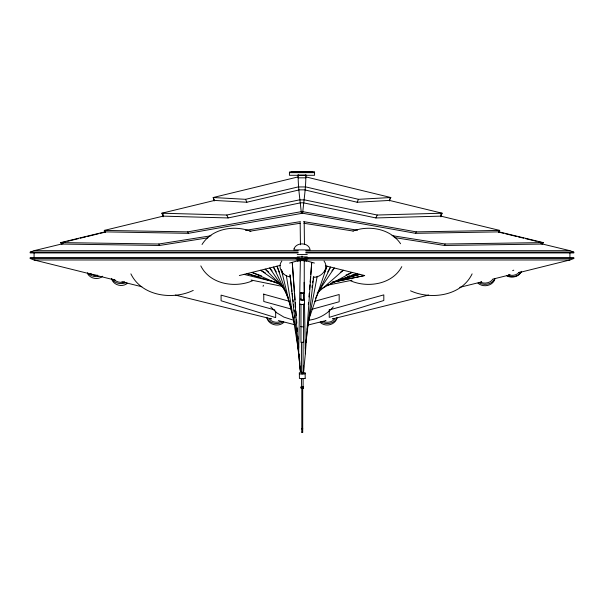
<?xml version="1.0" encoding="UTF-8"?>
<svg xmlns="http://www.w3.org/2000/svg" width="604" height="604" viewBox="0 0 604 604"><rect width="100%" height="100%" fill="white"/><g stroke="black" fill="none" stroke-linecap="round" stroke-linejoin="round"><path stroke-width="0.91" d="M301.411 371.43L300.369 371.43L298.648 353.816L300.369 260.807L298.384 260.256M303.11 371.43L303.631 371.43L305.352 353.816L311.739 262.393L310.758 274.541M308.334 304.439L308.485 302.566M308.938 296.964L309.24 293.227M309.542 289.49L309.92 284.816M310.146 282.015L310.607 276.406M305.284 348.349L305.616 345.541M305.941 342.74L313.763 276.36M311.966 287.421L312.223 285.564M312.608 282.778L312.864 280.92M313.121 279.063L313.378 277.206M307.119 329.437L317.221 276.239M263.065 286.341L263.419 285.254M308.485 320.475L326.99 266.175L324.514 272.23M207.942 237.817L159.516 245.473L61.389 244.054L60.747 242.597L104.937 231.868L188.395 233.325L302.642 213.227C303.842 200.4 305.956 187.738 305.866 174.639M357.145 202.242L358.436 199.32L390.803 197.516L389.52 200.437L357.145 202.242L304.575 189.852L299.425 189.852L246.855 202.242L214.48 200.437L161.849 213.212L163.133 216.134L228.078 217.946L300.709 202.801L303.291 202.801L375.922 217.946L440.867 216.134L499.704 230.411L499.063 231.868L498.413 232.057L503.827 233.371M375.922 217.946L377.206 215.024L442.151 213.212L440.867 216.134M302.642 213.227L415.605 233.325L416.254 231.868L499.704 230.411M444.484 245.473L445.125 244.008L543.253 242.597L542.611 244.054L444.484 245.473L394.193 237.523M337.017 318.134C335.009 325.133 325.246 327.262 320.128 322.332M494.857 279.237C492.615 286.017 483.094 287.738 477.968 283.193M521.448 271.324C519.236 276.768 511.981 278.504 506.983 275.975M315.454 298.542L330.547 267.059L327.715 271.928M202.03 244.507C211.808 228.606 234.299 224.718 250.849 231.362M281.834 261.026C277.002 267.21 282.566 275.711 289.52 276.828M337.017 317.742C334.503 323.804 325.949 325.141 320.822 321.69M401.781 266.643C392.389 284.424 367.761 288.251 350.418 280.739M494.857 278.527C492.343 284.59 483.789 285.926 478.662 282.476M521.448 271.468C518.919 276.602 511.89 277.757 506.983 275.62M472.117 273.861C461.562 295.937 431.105 300.18 410.524 290.811M317.923 292.215L334.329 268.002L331.921 270.902M389.95 198.693L390.803 197.516L305.866 176.904M305.179 373.672L305.103 373.763A2.937 0.43 0 0 1 302.257 374.08A2.937 0.43 0 0 1 299.418 373.763L299.335 373.672M303.11 387.436L302.483 387.549M303.54 387.436L301.924 387.617M333.295 306.802C327.187 314.261 318.119 319.176 308.546 320.218M334.616 319.018C331.898 322.393 326.877 323.087 323.019 321.441M519.38 272.102C516.835 275.258 512.169 276.149 508.47 274.752M301.532 293.114L304.257 292.872L304.257 260.233L303.865 260.422M317.1 293.204L343.321 270.237L340.271 272.396M333.242 318.399L332.547 318.942L428.636 295.069M102.703 276.217C98.21 280.158 90.525 278.814 87.512 273.68M127.512 283.185C122.604 287.557 113.726 285.375 111.649 279.078M283.835 322.332C278.716 327.262 268.954 325.133 266.938 318.134M302.71 428.946L301.826 428.953M283.14 321.69C278.006 325.141 269.459 323.804 266.938 317.742M513.77 270.154L512.668 270.652M193.25 290.388C172.646 300.392 141.593 296.164 130.894 273.861M321.69 288.674L352.064 272.412L346.009 275.024M30.2 252.125L298.119 252.125L298.119 252.933L30.2 252.933L30.2 252.125L34.081 250.683L63.194 243.616M115.032 280.082L34.081 259.969L30.2 258.527L30.2 257.546L298.119 257.546L302 258.542L305.881 257.546L573.8 257.546L573.8 258.527L305.881 258.527L289.588 263.057M304.522 259.969L308.402 258.527M518.828 272.661L569.919 259.969L573.8 258.527M330.743 283.321L356.979 273.627L351.649 275.265M124.628 281.713C121.14 283.019 116.723 282.362 114.164 279.531M126.115 282.581C121.2 284.718 114.179 283.57 111.649 278.436M353.03 231.075C369.21 224.869 390.577 228.818 400.58 243.752M252.593 280.739C235.009 288.387 209.875 284.257 200.822 265.888M280.935 321.441C277.085 323.087 272.057 322.393 269.346 319.018M302.71 428.697L301.804 428.697M347.202 276.632L349.867 275.809M300.649 292.668C299.41 293.31 304.741 293.28 303.555 292.676M300.966 292.676L300.573 292.864L301.124 293.023M300.573 304.152L300.18 304.356L301.653 304.559M300.966 304.159L300.573 304.348L301.124 304.514M300.966 326.364C299.727 326.968 304.793 326.968 303.555 326.364M542.611 242.785L543.253 242.597L499.063 231.868L415.605 233.325M300.649 260.573C300.014 260.309 303.495 260.981 304.257 260.233M303.865 260.437L304.454 260.581L303.865 260.581M303.865 260.747L304.454 260.581M332.698 281.932L359.954 274.367L341.781 278.874M314.699 301.26L339.176 294.51L339.176 301.774L311.974 309.278M329.233 309.935L383.812 294.88L383.812 300.505L329.233 317.364L329.233 309.882M239.343 275.537L280.271 265.367M307.33 325.209L325.994 320.573L325.609 320.535M459.735 287.345L481.682 281.894L481.169 281.758M510.101 274.835L492.758 279.139C491.316 282.415 484.763 284.363 480.867 282.227M298.134 176.904L213.197 197.516L214.224 200.958M100.173 233.371L105.587 232.057L104.937 231.868L104.296 230.411L163.133 216.134M62.295 242.566L65.904 241.691M67.708 241.253L78.528 238.625M80.332 238.187L85.745 236.874M87.55 236.436L98.369 233.808M214.48 200.437L213.197 197.516L245.564 199.32L298.134 186.938L305.866 186.938L358.436 199.32M364.657 275.537L332.781 282.219L364.657 275.537L325.36 265.775M161.849 213.212L226.794 215.024L299.425 199.886L304.575 199.886L377.206 215.024M327.368 285.224L352.019 280.226M303.397 299.916L303.94 299.758L303.555 299.569L303.555 292.751M104.296 230.411L187.746 231.868L300.709 211.77L303.291 211.77L416.254 231.868M61.389 242.785L60.747 242.597L158.875 244.008L211.023 235.771M245.481 230.328L300.422 221.645M249.852 231.196L300.135 223.254M297.327 261.132L300.369 260.807M97.72 275.265L94.065 275.19L90.26 273.476M98.875 276.406C94.798 277.183 90.17 276.073 87.512 272.736M313.687 277.289C321.57 277.417 329.558 268.267 324.046 261.026M302.868 304.559L303.94 304.348L303.555 304.159M278.353 320.535L294.888 324.763M300.966 298.784L300.573 299.554C299.425 300.271 305.103 300.218 303.94 299.554L303.555 298.784M302.257 300.037L303.012 300.014M301.924 388.38L303.11 388.198L303.11 378.512M302.257 388.387L303.54 388.206L303.54 386.719L300.981 386.719L300.981 388.206L302.038 388.319M301.532 260.339L300.649 260.43M289.429 172.653L314.571 172.653M298.134 175.168L305.866 175.168M298.134 177.825L305.866 177.825M34.081 250.683L298.225 250.683M305.775 250.683L569.919 250.683L573.8 252.125L573.8 252.933L305.881 252.933L305.881 252.125L573.8 252.125M297.243 254.548L307.27 254.548M297.243 256.874L307.27 256.874M30.2 258.527L298.119 258.527L314.412 263.057M300.113 258.542L303.887 258.542M34.081 259.969L569.919 259.969M301.804 432.222L302.71 432.222M302.257 260.339L303.54 260.354M301.509 304.612L304.341 304.356L303.94 304.152M301.615 387.594L302.038 387.549M301.653 299.962L300.573 299.758L300.966 299.569L300.966 292.751M303.812 260.83L306.673 261.132M301.411 388.198L301.834 388.304L301.834 387.541L300.981 387.436M303.578 221.645L357.591 230.184M392.049 235.628L445.125 244.008M303.865 223.254L353.219 231.053M251.068 280.037L282.106 286.334M389.52 200.437L442.151 213.212M505.631 233.808L516.45 236.436M518.255 236.874L523.668 238.187M525.472 238.625L536.292 241.253M538.096 241.691L541.705 242.566M540.806 243.616L569.919 250.683M244.046 274.367L274.933 282.03M121.91 281.789L141.812 286.734M175.356 295.069L271.4 318.927L270.72 318.399M259.675 277.115L247.021 273.627L278.142 283.178M263.767 294.216L289.55 301.328M291.332 309.082L263.767 301.487L263.767 293.952M274.752 309.928L221.087 295.13L221.087 300.747L275.666 317.613L275.666 311.015M303.865 292.668L304.257 292.872M292.646 319.931L283.933 317.115L276.451 312.638L270.705 306.802M261.623 275.922L251.936 272.412L281.343 285.111M295.598 258.527L299.478 259.969M265.534 273.068L260.679 270.237L278.995 283.208M268.742 272.11L265.141 269.127L283.412 287.731M272.079 270.902L269.671 268.002L286.077 292.215M276.285 271.928L273.453 267.059L288.546 298.542M301.358 213.227C300.158 200.4 298.044 187.738 298.134 174.639M245.564 199.32L246.855 202.242M226.794 215.024L228.078 217.946M187.746 231.868L188.395 233.325M158.875 244.008L159.516 245.473M279.486 272.23L277.01 266.175L291.573 308.901M281.577 269.875L282.883 274.375M281.388 269.95L294.337 323.057M286.311 275.416L298.723 352.2M299.025 354.05L299.32 355.899M290.124 275.432L291.996 291.324M292.223 293.189L292.661 296.934M292.993 299.735L293.212 301.607M293.544 304.408L293.869 307.217M294.201 310.018L294.42 311.891M294.865 315.628L295.084 317.5M289.928 274.51L300.369 369.988L300.082 366.243M294.442 291.392L292.261 262.393L298.648 353.816M294.586 293.265L295.077 299.818M295.288 302.619L295.643 307.3M295.922 311.045L296.277 315.718M296.564 319.463L296.843 323.208M297.198 327.881L297.478 331.626M297.832 336.307L298.044 339.116M298.467 344.725L298.678 347.534M299.169 354.08L299.312 355.952M299.659 360.633L299.871 363.442M304.122 282.317L305.352 353.816M304.182 221.94L304.461 244.076M300.158 222.627L300.437 244.763M569.919 252.691L569.919 257.704M440.867 214.277L440.867 216.821M389.52 199.275L389.52 200.973M305.881 257.546L305.881 258.527M303.631 365.994L303.631 371.43M303.555 304.31L303.555 342.445L300.966 342.445L300.966 304.31M302.71 387.609L302.71 432.313L302.257 432.456L301.804 432.313L301.804 387.609M302 256.036L302 260.754M301.66 388.289L301.411 378.512M300.369 366.605L300.369 371.43M298.119 257.546L298.119 258.527M163.133 214.277L163.133 216.821M34.081 252.691L34.081 257.704M294.14 248.576L293.914 249.905L310.086 249.905C309.044 242.446 296.775 241.849 294.14 248.576M303.11 342.257L301.441 342.287L301.411 373.649L302.038 373.77L303.11 373.649L303.11 342.257M305.179 378.263L305.103 378.353A2.937 0.43 0 0 1 302.257 378.67A2.937 0.43 0 0 1 299.418 378.353L299.335 372.698L305.179 372.698L305.179 378.263M312.819 171.544L291.181 171.544L291.181 172.555L312.819 172.555L312.819 171.544M314.571 172.004L289.429 172.004L289.429 175.288L314.571 175.288L314.571 172.004"/></g></svg>
